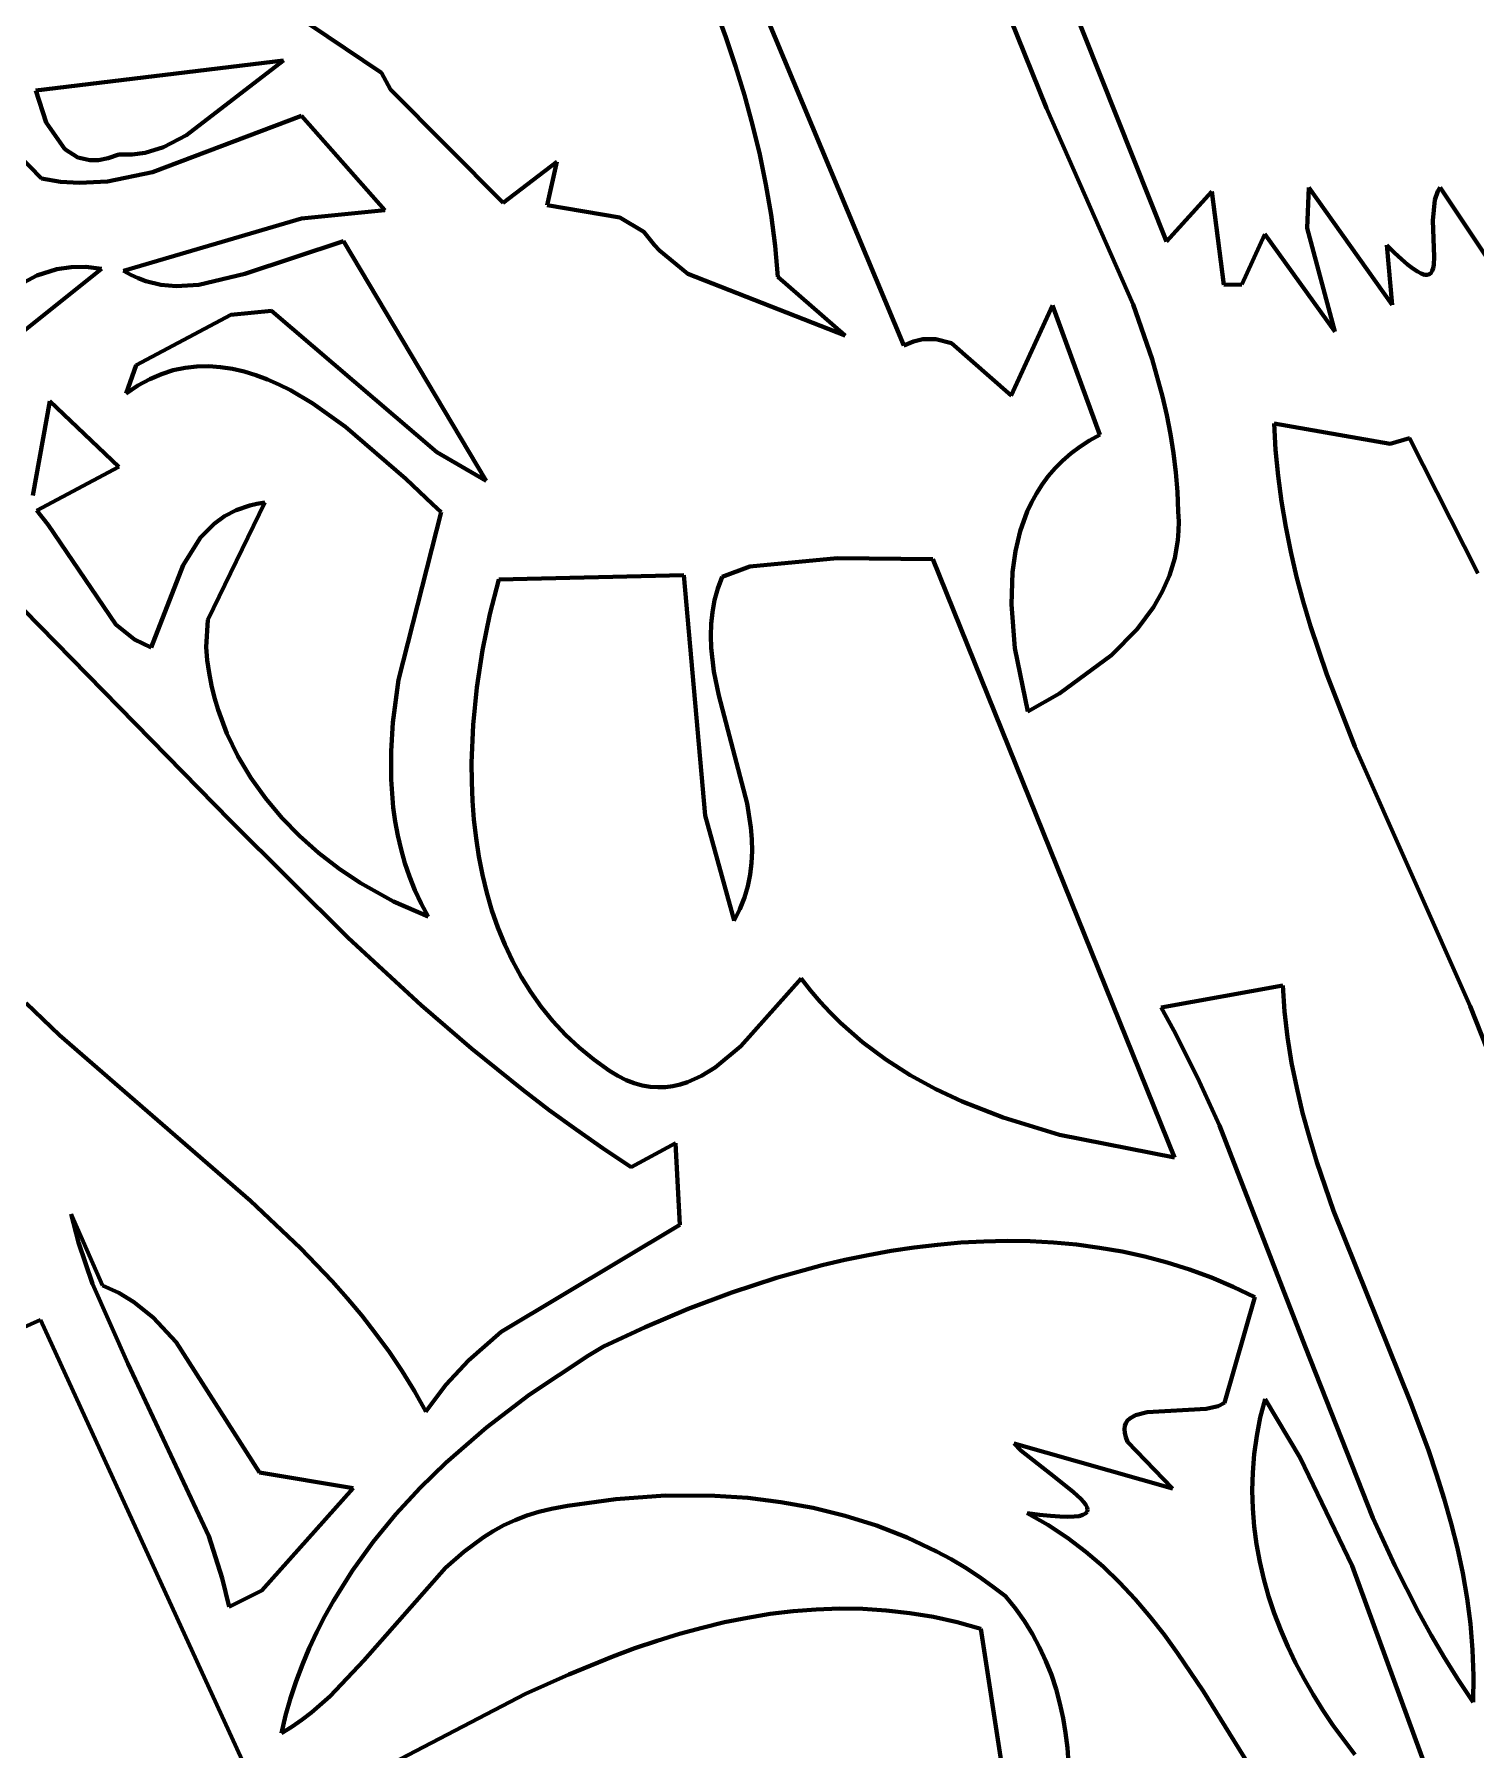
# Model space of a CAD drawing. Header units: millimetres. Extents: x 0 to 9.3, y 0 to 12.
# Drawn here: x 2.47 to 3.213, y 3.515 to 4.399 of the extents above; entities that cross this region are included whole.
import ezdxf

# ---------------------------------------------------------------- set-up
doc = ezdxf.new("R2010")
doc.units = ezdxf.units.MM
doc.layers.add('color#000000ff', color=7, linetype='CONTINUOUS', lineweight=100)
doc.layers.add('color#ffffffff', color=7, linetype='CONTINUOUS', lineweight=100)

msp = doc.modelspace()

# ---------------------------------------------------------------- linework, layer by layer
at = {"layer": 'color#000000ff'}
for p, q in [((2.86266, 4.77121), (3.05355, 4.29214)), ((2.78021, 4.5688), (2.91811, 4.23861)), ((2.82627, 4.39753), (2.82088, 4.41235)), ((2.6116, 4.40415), (2.64886, 4.37909)), ((2.99165, 4.36086), (2.97296, 4.4073)), ((2.83129, 4.38261), (2.82627, 4.39753)), ((2.59825, 4.3854), (2.4706, 4.36993)), ((2.54834, 4.34696), (2.59825, 4.3854)), ((2.64886, 4.37909), (2.65342, 4.37047)), ((2.83592, 4.36756), (2.83129, 4.38261)), ((2.4706, 4.36993), (2.47589, 4.35351)), ((2.65342, 4.37047), (2.71146, 4.31218)), ((2.84011, 4.35237), (2.83592, 4.36756)), ((2.60759, 4.35697), (2.5308, 4.328)), ((2.65046, 4.30839), (2.60759, 4.35697)), ((3.03624, 4.25972), (2.99165, 4.36086)), ((2.47589, 4.35351), (2.48554, 4.33972)), ((2.84382, 4.33704), (2.84011, 4.35237)), ((2.47351, 4.32459), (2.45529, 4.34333)), ((2.48554, 4.33972), (2.49235, 4.33552)), ((2.52696, 4.33784), (2.53643, 4.34073)), ((2.53643, 4.34073), (2.54834, 4.34696)), ((2.49235, 4.33552), (2.49844, 4.33413)), ((2.49844, 4.33413), (2.50301, 4.33418)), ((2.50301, 4.33418), (2.50799, 4.33514)), ((2.50799, 4.33514), (2.51342, 4.33707)), ((2.51342, 4.33707), (2.52034, 4.33696)), ((2.52034, 4.33696), (2.52696, 4.33784)), ((2.71146, 4.31218), (2.73927, 4.3332)), ((2.73927, 4.3332), (2.73417, 4.31086)), ((2.84702, 4.32154), (2.84382, 4.33704)), ((2.48342, 4.32301), (2.47351, 4.32459)), ((2.49316, 4.32244), (2.48342, 4.32301)), ((2.5075, 4.32321), (2.49316, 4.32244)), ((2.5308, 4.328), (2.5075, 4.32321)), ((2.84965, 4.30588), (2.84702, 4.32154)), ((3.05355, 4.29214), (3.07681, 4.31789)), ((3.07681, 4.31789), (3.08306, 4.2699)), ((3.12601, 4.2991), (3.12679, 4.31995)), ((3.12679, 4.31995), (3.16974, 4.2596)), ((3.19074, 4.30295), (3.1918, 4.3136)), ((3.1918, 4.3136), (3.1934, 4.31807)), ((3.1934, 4.31807), (3.19456, 4.31998)), ((3.19456, 4.31998), (3.22441, 4.27517)), ((2.51579, 4.27708), (2.60755, 4.30403)), ((2.60755, 4.30403), (2.65046, 4.30839)), ((2.73417, 4.31086), (2.77173, 4.3045)), ((2.77173, 4.3045), (2.78406, 4.29726)), ((2.85169, 4.29002), (2.84965, 4.30588)), ((2.78406, 4.29726), (2.78954, 4.29035)), ((3.09229, 4.27003), (3.10419, 4.29593)), ((3.10419, 4.29593), (3.14029, 4.24578)), ((3.14029, 4.24578), (3.12601, 4.2991)), ((3.19147, 4.28425), (3.19074, 4.30295)), ((2.62928, 4.29247), (2.57841, 4.27558)), ((2.70272, 4.16889), (2.62928, 4.29247)), ((2.78954, 4.29035), (2.79217, 4.28758)), ((2.79217, 4.28758), (2.80667, 4.2756)), ((2.85309, 4.27397), (2.85169, 4.29002)), ((3.16974, 4.2596), (3.1671, 4.29029)), ((3.1671, 4.29029), (3.17109, 4.28634)), ((3.17109, 4.28634), (3.17463, 4.28304)), ((2.50444, 4.27811), (2.45455, 4.23819)), ((2.47116, 4.27477), (2.48152, 4.27793)), ((2.48152, 4.27793), (2.48881, 4.27899)), ((2.48881, 4.27899), (2.49643, 4.27909)), ((2.49643, 4.27909), (2.50444, 4.27811)), ((3.17463, 4.28304), (3.17775, 4.28035)), ((3.17775, 4.28035), (3.18047, 4.27825)), ((3.18047, 4.27825), (3.18281, 4.27669)), ((3.19051, 4.27709), (3.19097, 4.27848)), ((3.19097, 4.27848), (3.19127, 4.28015)), ((3.19127, 4.28015), (3.19147, 4.28425)), ((2.45513, 4.26618), (2.47116, 4.27477)), ((2.51962, 4.27499), (2.51579, 4.27708)), ((2.52346, 4.27326), (2.51962, 4.27499)), ((2.52732, 4.27185), (2.52346, 4.27326)), ((2.53509, 4.26997), (2.52732, 4.27185)), ((2.5429, 4.2692), (2.53509, 4.26997)), ((2.55469, 4.26981), (2.5429, 4.2692)), ((2.57841, 4.27558), (2.55469, 4.26981)), ((2.80667, 4.2756), (2.88788, 4.24387)), ((2.88788, 4.24387), (2.85309, 4.27397)), ((3.08306, 4.2699), (3.09229, 4.27003)), ((3.18281, 4.27669), (3.18481, 4.27565)), ((3.18481, 4.27565), (3.18649, 4.2751)), ((3.18649, 4.2751), (3.18787, 4.275)), ((3.18787, 4.275), (3.18899, 4.27532)), ((3.18899, 4.27532), (3.18986, 4.27603)), ((3.18986, 4.27603), (3.19051, 4.27709)), ((2.52241, 4.2285), (2.57119, 4.25441)), ((2.57119, 4.25441), (2.59216, 4.25643)), ((2.59216, 4.25643), (2.67731, 4.18366)), ((2.97346, 4.21293), (2.99479, 4.2592)), ((2.99479, 4.2592), (3.01916, 4.19262)), ((3.04604, 4.23153), (3.03624, 4.25972)), ((2.91811, 4.23861), (2.92313, 4.24068)), ((2.92313, 4.24068), (2.92788, 4.24182)), ((2.92788, 4.24182), (2.93452, 4.24198)), ((2.93452, 4.24198), (2.94262, 4.23975)), ((2.94262, 4.23975), (2.97346, 4.21293)), ((2.51726, 4.21393), (2.52241, 4.2285)), ((2.54149, 4.22584), (2.5354, 4.2239)), ((2.54759, 4.22714), (2.54149, 4.22584)), ((2.55369, 4.22783), (2.54759, 4.22714)), ((2.55979, 4.22795), (2.55369, 4.22783)), ((2.56589, 4.22753), (2.55979, 4.22795)), ((2.57196, 4.2266), (2.56589, 4.22753)), ((2.57802, 4.2252), (2.57196, 4.2266)), ((2.58404, 4.22337), (2.57802, 4.2252)), ((3.05138, 4.21242), (3.04604, 4.23153)), ((2.52328, 4.21798), (2.51726, 4.21393)), ((2.52933, 4.22129), (2.52328, 4.21798)), ((2.5354, 4.2239), (2.52933, 4.22129)), ((2.59003, 4.22112), (2.58404, 4.22337)), ((2.59597, 4.2185), (2.59003, 4.22112)), ((2.60186, 4.21554), (2.59597, 4.2185)), ((2.61347, 4.20873), (2.60186, 4.21554)), ((2.46908, 4.16135), (2.47784, 4.20996)), ((2.47784, 4.20996), (2.51342, 4.17609)), ((2.63032, 4.19678), (2.61347, 4.20873)), ((3.05362, 4.20276), (3.05138, 4.21242)), ((3.05554, 4.19301), (3.05362, 4.20276)), ((3.16885, 4.18796), (3.109, 4.19841)), ((3.109, 4.19841), (3.10974, 4.1849)), ((2.66137, 4.16993), (2.63032, 4.19678)), ((3.01375, 4.18966), (3.00875, 4.18643)), ((3.01916, 4.19262), (3.01375, 4.18966)), ((3.05712, 4.18317), (3.05554, 4.19301)), ((3.1787, 4.19081), (3.16885, 4.18796)), ((3.21404, 4.12138), (3.1787, 4.19081)), ((2.67731, 4.18366), (2.70272, 4.16889)), ((3.00413, 4.18297), (2.99989, 4.17927)), ((3.00875, 4.18643), (3.00413, 4.18297)), ((3.05833, 4.17323), (3.05712, 4.18317)), ((3.10974, 4.1849), (3.11098, 4.17155)), ((2.51342, 4.17609), (2.47124, 4.1537)), ((2.99602, 4.17537), (2.9925, 4.17125)), ((2.99989, 4.17927), (2.99602, 4.17537)), ((3.05914, 4.16319), (3.05833, 4.17323)), ((3.11098, 4.17155), (3.11272, 4.15834)), ((2.67519, 4.15682), (2.66137, 4.16993)), ((2.98931, 4.16695), (2.98646, 4.16247)), ((2.9925, 4.17125), (2.98931, 4.16695)), ((3.05955, 4.15304), (3.05914, 4.16319)), ((2.47124, 4.1537), (2.47702, 4.14626)), ((2.58863, 4.15771), (2.55926, 4.09736)), ((2.56788, 4.15065), (2.57398, 4.15385)), ((2.57398, 4.15385), (2.58087, 4.15623)), ((2.58087, 4.15623), (2.58464, 4.15709)), ((2.58464, 4.15709), (2.58863, 4.15771)), ((2.6795, 4.15271), (2.67519, 4.15682)), ((2.98393, 4.15783), (2.9817, 4.15303)), ((2.98646, 4.16247), (2.98393, 4.15783)), ((3.11272, 4.15834), (3.11492, 4.14526)), ((2.57107, 3.99374), (2.41541, 4.15247)), ((2.47702, 4.14626), (2.5118, 4.09491)), ((2.55558, 4.13964), (2.56249, 4.14672)), ((2.56249, 4.14672), (2.56788, 4.15065)), ((2.65766, 4.06646), (2.6795, 4.15271)), ((2.9817, 4.15303), (2.97812, 4.14304)), ((3.05979, 4.14801), (3.05955, 4.15304)), ((3.05972, 4.1431), (3.05979, 4.14801)), ((3.11492, 4.14526), (3.11755, 4.1323)), ((2.54658, 4.12541), (2.55558, 4.13964)), ((2.97812, 4.14304), (2.97562, 4.13259)), ((3.05771, 4.12901), (3.05934, 4.13829)), ((3.05934, 4.13829), (3.05972, 4.1431)), ((2.88366, 4.12915), (2.8387, 4.12472)), ((2.9331, 4.12852), (2.88366, 4.12915)), ((3.0576, 3.82028), (2.9331, 4.12852)), ((2.97562, 4.13259), (2.97411, 4.12179)), ((3.055, 4.12016), (3.05771, 4.12901)), ((3.11755, 4.1323), (3.12058, 4.11946)), ((2.53012, 4.08298), (2.54658, 4.12541)), ((2.80462, 4.12025), (2.70932, 4.11814)), ((2.81575, 3.9965), (2.80462, 4.12025)), ((2.82442, 4.11952), (2.82217, 4.11348)), ((2.8387, 4.12472), (2.82442, 4.11952)), ((2.97411, 4.12179), (2.97351, 4.10515)), ((3.05132, 4.11174), (3.055, 4.12016)), ((3.12058, 4.11946), (3.12398, 4.10672)), ((2.70932, 4.11814), (2.70472, 4.10021)), ((2.82217, 4.11348), (2.82051, 4.10742)), ((3.04674, 4.10375), (3.05132, 4.11174)), ((2.81937, 4.10133), (2.81873, 4.09522)), ((2.82051, 4.10742), (2.81937, 4.10133)), ((2.97351, 4.10515), (2.9753, 4.08271)), ((3.03845, 4.09254), (3.04674, 4.10375)), ((3.12398, 4.10672), (3.12772, 4.09409)), ((2.5118, 4.09491), (2.52157, 4.08717)), ((2.55926, 4.09736), (2.55844, 4.08317)), ((2.70472, 4.10021), (2.70091, 4.08161)), ((2.81873, 4.09522), (2.81853, 4.08909)), ((3.02521, 4.07903), (3.03845, 4.09254)), ((3.12772, 4.09409), (3.13611, 4.06907)), ((2.52157, 4.08717), (2.53012, 4.08298)), ((2.55844, 4.08317), (2.55903, 4.07653)), ((2.81853, 4.08909), (2.81873, 4.08294)), ((2.55903, 4.07653), (2.55995, 4.06998)), ((2.70091, 4.08161), (2.69799, 4.06252)), ((2.81873, 4.08294), (2.82015, 4.07061)), ((2.9753, 4.08271), (2.98204, 4.05013)), ((2.99825, 4.05927), (3.02521, 4.07903)), ((2.55995, 4.06998), (2.56119, 4.06352)), ((2.65472, 4.04437), (2.65766, 4.06646)), ((2.82015, 4.07061), (2.82264, 4.05824)), ((3.13611, 4.06907), (3.15052, 4.03207)), ((2.56119, 4.06352), (2.56274, 4.05717)), ((2.56274, 4.05717), (2.56459, 4.05093)), ((2.69799, 4.06252), (2.69608, 4.04312)), ((2.82264, 4.05824), (2.83734, 4.00259)), ((2.98204, 4.05013), (2.99825, 4.05927)), ((2.56459, 4.05093), (2.56916, 4.03879)), ((2.56916, 4.03879), (2.57481, 4.02712)), ((2.65378, 4.02967), (2.65472, 4.04437)), ((2.69608, 4.04312), (2.6953, 4.02358)), ((3.15052, 4.03207), (3.21004, 3.89827)), ((2.57481, 4.02712), (2.58146, 4.01596)), ((2.6538, 4.01505), (2.65378, 4.02967)), ((2.6953, 4.02358), (2.69537, 4.01382)), ((2.58146, 4.01596), (2.58903, 4.00536)), ((2.65492, 4.00053), (2.6538, 4.01505)), ((2.69537, 4.01382), (2.69576, 4.00409)), ((2.58903, 4.00536), (2.59743, 3.99534)), ((2.69576, 4.00409), (2.6965, 3.99441)), ((2.59743, 3.99534), (2.60659, 3.98593)), ((2.65592, 3.99332), (2.65492, 4.00053)), ((2.83066, 3.94242), (2.81575, 3.9965)), ((2.83734, 4.00259), (2.83926, 3.99035)), ((2.63166, 3.93342), (2.57107, 3.99374)), ((2.60659, 3.98593), (2.61643, 3.97718)), ((2.65725, 3.98616), (2.65592, 3.99332)), ((2.65891, 3.97905), (2.65725, 3.98616)), ((2.6965, 3.99441), (2.69759, 3.98481)), ((2.83926, 3.99035), (2.83976, 3.98426)), ((2.61643, 3.97718), (2.62685, 3.96911)), ((2.66093, 3.97199), (2.65891, 3.97905)), ((2.69759, 3.98481), (2.69905, 3.97531)), ((2.83991, 3.97819), (2.83964, 3.97215)), ((2.83976, 3.98426), (2.83991, 3.97819)), ((2.62685, 3.96911), (2.63779, 3.96176)), ((2.66332, 3.96499), (2.66093, 3.97199)), ((2.69905, 3.97531), (2.70089, 3.96592)), ((2.83964, 3.97215), (2.83893, 3.96614)), ((2.63779, 3.96176), (2.65497, 3.95217)), ((2.66609, 3.95805), (2.66332, 3.96499)), ((2.70089, 3.96592), (2.70313, 3.95668)), ((2.83772, 3.96015), (2.83597, 3.95421)), ((2.83893, 3.96614), (2.83772, 3.96015)), ((2.65497, 3.95217), (2.67285, 3.94439)), ((2.66926, 3.95118), (2.66609, 3.95805)), ((2.67285, 3.94439), (2.66926, 3.95118)), ((2.70313, 3.95668), (2.70578, 3.94761)), ((2.83597, 3.95421), (2.83363, 3.94829)), ((2.70578, 3.94761), (2.70886, 3.93872)), ((2.83363, 3.94829), (2.83066, 3.94242)), ((2.66929, 3.89872), (2.63166, 3.93342)), ((2.70886, 3.93872), (2.71239, 3.93004)), ((2.71239, 3.93004), (2.71637, 3.92159)), ((2.71637, 3.92159), (2.72082, 3.91339)), ((2.72082, 3.91339), (2.72575, 3.90547)), ((2.83401, 3.87758), (2.86521, 3.9125)), ((2.86521, 3.9125), (2.86997, 3.90636)), ((2.86997, 3.90636), (2.87495, 3.90051)), ((3.11339, 3.90899), (3.0508, 3.89758)), ((3.11433, 3.89555), (3.11339, 3.90899)), ((2.46571, 3.89977), (2.48276, 3.88338)), ((2.69514, 3.87648), (2.66929, 3.89872)), ((2.72575, 3.90547), (2.73119, 3.89784)), ((2.73119, 3.89784), (2.73714, 3.89054)), ((2.87495, 3.90051), (2.88013, 3.89492)), ((3.0508, 3.89758), (3.0573, 3.88565)), ((3.21004, 3.89827), (3.22458, 3.86127)), ((2.73714, 3.89054), (2.74362, 3.88357)), ((2.88013, 3.89492), (2.88551, 3.88959)), ((2.88551, 3.88959), (2.89682, 3.87969)), ((3.11587, 3.88228), (3.11433, 3.89555)), ((2.48276, 3.88338), (2.58138, 3.79791)), ((2.74362, 3.88357), (2.75065, 3.87697)), ((3.0573, 3.88565), (3.06949, 3.86143)), ((3.11797, 3.86915), (3.11587, 3.88228)), ((2.72171, 3.85508), (2.69514, 3.87648)), ((2.75065, 3.87697), (2.75823, 3.87075)), ((2.82077, 3.86667), (2.83401, 3.87758)), ((2.89682, 3.87969), (2.90881, 3.87075)), ((2.75823, 3.87075), (2.76639, 3.86494)), ((2.76639, 3.86494), (2.77069, 3.86231)), ((2.77069, 3.86231), (2.77493, 3.8602)), ((2.80652, 3.85913), (2.81378, 3.86239)), ((2.81378, 3.86239), (2.82077, 3.86667)), ((2.90881, 3.87075), (2.92141, 3.86271)), ((2.92141, 3.86271), (2.93454, 3.85551)), ((3.12059, 3.85617), (3.11797, 3.86915)), ((2.7353, 3.84474), (2.72171, 3.85508)), ((2.77493, 3.8602), (2.77911, 3.85858)), ((2.77911, 3.85858), (2.78322, 3.85743)), ((2.78322, 3.85743), (2.78726, 3.85674)), ((2.78726, 3.85674), (2.79124, 3.85646)), ((2.79124, 3.85646), (2.79516, 3.85659)), ((2.79516, 3.85659), (2.79901, 3.85709)), ((2.79901, 3.85709), (2.8028, 3.85794)), ((2.8028, 3.85794), (2.80652, 3.85913)), ((2.93454, 3.85551), (2.94814, 3.8491)), ((3.06949, 3.86143), (3.08076, 3.83678)), ((3.12367, 3.84331), (3.12059, 3.85617)), ((2.74912, 3.83466), (2.7353, 3.84474)), ((2.94814, 3.8491), (2.96924, 3.84084)), ((2.96924, 3.84084), (2.99833, 3.83203)), ((3.08076, 3.83678), (3.12499, 3.72288)), ((3.12716, 3.83057), (3.12367, 3.84331)), ((2.76316, 3.82486), (2.74912, 3.83466)), ((2.80032, 3.82776), (2.77746, 3.81534)), ((2.8027, 3.78562), (2.80032, 3.82776)), ((2.99833, 3.83203), (3.0576, 3.82028)), ((3.13102, 3.81793), (3.12716, 3.83057)), ((2.77746, 3.81534), (2.76316, 3.82486)), ((3.13966, 3.79289), (3.13102, 3.81793)), ((2.58138, 3.79791), (2.6071, 3.77362)), ((3.17925, 3.69427), (3.13966, 3.79289)), ((2.50504, 3.75435), (2.48891, 3.79107)), ((2.48891, 3.79107), (2.49265, 3.77653)), ((2.71052, 3.73044), (2.8027, 3.78562)), ((2.49265, 3.77653), (2.49983, 3.75527)), ((2.92347, 3.77396), (2.91153, 3.77218)), ((2.93544, 3.77538), (2.92347, 3.77396)), ((2.94741, 3.77642), (2.93544, 3.77538)), ((2.95939, 3.77707), (2.94741, 3.77642)), ((2.97135, 3.7773), (2.95939, 3.77707)), ((2.98329, 3.77711), (2.97135, 3.7773)), ((2.9952, 3.77648), (2.98329, 3.77711)), ((3.00706, 3.77539), (2.9952, 3.77648)), ((3.01887, 3.77383), (3.00706, 3.77539)), ((3.03061, 3.77178), (3.01887, 3.77383)), ((2.6071, 3.77362), (2.62336, 3.75663)), ((2.88775, 3.76759), (2.87594, 3.76481)), ((2.89962, 3.77005), (2.88775, 3.76759)), ((2.91153, 3.77218), (2.89962, 3.77005)), ((3.04227, 3.76923), (3.03061, 3.77178)), ((3.05384, 3.76617), (3.04227, 3.76923)), ((3.06531, 3.76257), (3.05384, 3.76617)), ((2.62336, 3.75663), (2.63115, 3.74783)), ((2.85252, 3.75835), (2.82946, 3.75081)), ((2.87594, 3.76481), (2.85252, 3.75835)), ((3.07667, 3.75842), (3.06531, 3.76257)), ((3.08791, 3.7537), (3.07667, 3.75842)), ((2.49983, 3.75527), (2.51811, 3.7141)), ((2.51335, 3.75054), (2.50504, 3.75435)), ((2.52095, 3.74597), (2.51335, 3.75054)), ((2.63115, 3.74783), (2.63869, 3.73881)), ((2.82946, 3.75081), (2.80684, 3.7423)), ((3.08335, 3.6939), (3.09901, 3.74841)), ((3.09901, 3.74841), (3.08791, 3.7537)), ((2.53116, 3.73787), (2.52095, 3.74597)), ((2.63869, 3.73881), (2.64594, 3.72953)), ((2.80684, 3.7423), (2.78475, 3.73296)), ((2.47309, 3.73664), (2.29835, 3.65851)), ((2.65372, 3.34233), (2.47309, 3.73664)), ((2.54297, 3.72516), (2.53116, 3.73787)), ((2.64594, 3.72953), (2.65289, 3.71998)), ((2.69359, 3.71567), (2.71052, 3.73044)), ((2.78475, 3.73296), (2.76328, 3.72289)), ((2.586, 3.658), (2.54297, 3.72516)), ((2.76328, 3.72289), (2.75551, 3.71823)), ((3.12499, 3.72288), (3.15989, 3.63468)), ((2.51811, 3.7141), (2.5598, 3.62522)), ((2.65289, 3.71998), (2.65952, 3.71014)), ((2.68205, 3.70325), (2.69359, 3.71567)), ((2.75551, 3.71823), (2.72495, 3.698)), ((2.65952, 3.71014), (2.6658, 3.69998)), ((2.67171, 3.68949), (2.68205, 3.70325)), ((2.6658, 3.69998), (2.67171, 3.68949)), ((2.72495, 3.698), (2.70288, 3.68119)), ((3.10427, 3.69586), (3.10185, 3.68634)), ((3.12237, 3.66551), (3.10427, 3.69586)), ((3.18849, 3.66948), (3.17925, 3.69427)), ((3.03346, 3.68477), (3.03458, 3.68586)), ((3.03458, 3.68586), (3.03757, 3.68752)), ((3.03757, 3.68752), (3.04355, 3.68901)), ((3.04355, 3.68901), (3.074, 3.69073)), ((3.074, 3.69073), (3.08019, 3.69222)), ((3.08019, 3.69222), (3.08335, 3.6939)), ((3.10185, 3.68634), (3.1, 3.67686)), ((2.70288, 3.68119), (2.68191, 3.66297)), ((3.03184, 3.68033), (3.03206, 3.68202)), ((3.03195, 3.6784), (3.03184, 3.68033)), ((3.03244, 3.67622), (3.03195, 3.6784)), ((3.03206, 3.68202), (3.03261, 3.6835)), ((3.03261, 3.6835), (3.03346, 3.68477)), ((3.1, 3.67686), (3.0987, 3.66742)), ((2.97837, 3.66942), (2.97498, 3.67299)), ((2.97498, 3.67299), (3.05661, 3.64985)), ((2.99584, 3.65554), (2.97837, 3.66942)), ((3.03331, 3.67377), (3.03244, 3.67622)), ((3.05661, 3.64985), (3.03331, 3.67377)), ((3.19275, 3.65699), (3.18849, 3.66948)), ((2.68191, 3.66297), (2.6687, 3.65003)), ((3.0987, 3.66742), (3.09794, 3.65803)), ((3.14918, 3.60985), (3.12237, 3.66551)), ((2.63423, 3.64996), (2.586, 3.658)), ((2.58719, 3.59728), (2.63423, 3.64996)), ((2.6687, 3.65003), (2.65622, 3.63646)), ((3.00563, 3.64785), (2.99584, 3.65554)), ((3.09794, 3.65803), (3.09769, 3.64869)), ((3.1967, 3.64443), (3.19275, 3.65699)), ((2.74467, 3.64079), (2.76965, 3.64435)), ((2.76965, 3.64435), (2.79507, 3.64614)), ((2.79507, 3.64614), (2.82067, 3.64604)), ((2.82067, 3.64604), (2.83771, 3.64488)), ((2.83771, 3.64488), (2.85464, 3.64279)), ((2.85464, 3.64279), (2.87139, 3.63975)), ((3.00936, 3.6444), (3.00563, 3.64785)), ((3.01078, 3.64281), (3.00936, 3.6444)), ((3.01185, 3.64134), (3.01078, 3.64281)), ((3.01252, 3.64), (3.01185, 3.64134)), ((3.09769, 3.64869), (3.09794, 3.63941)), ((3.20029, 3.63178), (3.1967, 3.64443)), ((2.65622, 3.63646), (2.64455, 3.62227)), ((2.71196, 3.63081), (2.71769, 3.63347)), ((2.71769, 3.63347), (2.72368, 3.63577)), ((2.72368, 3.63577), (2.72994, 3.6377)), ((2.72994, 3.6377), (2.73649, 3.63922)), ((2.73649, 3.63922), (2.74467, 3.64079)), ((2.87139, 3.63975), (2.88787, 3.63571)), ((2.88787, 3.63571), (2.90402, 3.63066)), ((2.99232, 3.63104), (2.98159, 3.63708)), ((2.98159, 3.63708), (2.9881, 3.63621)), ((2.9881, 3.63621), (2.99373, 3.63561)), ((2.99373, 3.63561), (2.99854, 3.63526)), ((2.99854, 3.63526), (3.00258, 3.63514)), ((3.00258, 3.63514), (3.00587, 3.63526)), ((3.00587, 3.63526), (3.00847, 3.63559)), ((3.00847, 3.63559), (3.01041, 3.63612)), ((3.01041, 3.63612), (3.01174, 3.63684)), ((3.01174, 3.63684), (3.01251, 3.63773)), ((3.01251, 3.63773), (3.01276, 3.63879)), ((3.01276, 3.63879), (3.01252, 3.64)), ((3.09794, 3.63941), (3.09868, 3.63021)), ((3.15989, 3.63468), (3.1712, 3.61015)), ((2.5598, 3.62522), (2.56674, 3.60363)), ((2.69122, 3.6172), (2.70119, 3.62456)), ((2.70119, 3.62456), (2.70647, 3.62784)), ((2.70647, 3.62784), (2.71196, 3.63081)), ((2.90402, 3.63066), (2.91975, 3.62454)), ((2.91975, 3.62454), (2.93499, 3.61734)), ((3.00241, 3.6244), (2.99232, 3.63104)), ((3.01191, 3.61721), (3.00241, 3.6244)), ((3.09868, 3.63021), (3.09989, 3.62108)), ((3.20348, 3.61902), (3.20029, 3.63178)), ((2.64455, 3.62227), (2.63381, 3.60744)), ((2.6819, 3.60895), (2.69122, 3.6172)), ((2.93499, 3.61734), (2.9424, 3.61332)), ((3.02086, 3.6095), (3.01191, 3.61721)), ((3.09989, 3.62108), (3.10154, 3.61203)), ((3.20623, 3.60615), (3.20348, 3.61902)), ((2.63381, 3.60744), (2.62408, 3.59197)), ((2.6398, 3.56114), (2.6819, 3.60895)), ((2.9424, 3.61332), (2.94966, 3.60901)), ((2.94966, 3.60901), (2.95676, 3.60442)), ((3.02933, 3.60133), (3.02086, 3.6095)), ((3.10154, 3.61203), (3.10363, 3.60308)), ((3.20395, 3.46025), (3.14918, 3.60985)), ((3.1712, 3.61015), (3.18345, 3.58607)), ((3.20847, 3.59316), (3.20623, 3.60615)), ((2.56674, 3.60363), (2.57028, 3.58882)), ((2.57028, 3.58882), (2.58719, 3.59728)), ((2.95676, 3.60442), (2.96369, 3.59953)), ((2.96369, 3.59953), (2.97044, 3.59435)), ((3.03735, 3.59275), (3.02933, 3.60133)), ((3.10363, 3.60308), (3.10614, 3.59423)), ((2.62408, 3.59197), (2.61962, 3.584)), ((2.97044, 3.59435), (2.9756, 3.588)), ((3.04497, 3.58379), (3.03735, 3.59275)), ((3.10614, 3.59423), (3.10905, 3.58548)), ((3.21017, 3.58002), (3.20847, 3.59316)), ((2.61962, 3.584), (2.61546, 3.57588)), ((2.82572, 3.58083), (2.81406, 3.57804)), ((2.83743, 3.5832), (2.82572, 3.58083)), ((2.84921, 3.58512), (2.83743, 3.5832)), ((2.86105, 3.58656), (2.84921, 3.58512)), ((2.87295, 3.5875), (2.86105, 3.58656)), ((2.88491, 3.5879), (2.87295, 3.5875)), ((2.89692, 3.58773), (2.88491, 3.5879)), ((2.90899, 3.58698), (2.89692, 3.58773)), ((2.92112, 3.5856), (2.90899, 3.58698)), ((2.93331, 3.58358), (2.92112, 3.5856)), ((2.94555, 3.58088), (2.93331, 3.58358)), ((2.95785, 3.57748), (2.94555, 3.58088)), ((2.9756, 3.588), (2.98026, 3.58147)), ((2.98026, 3.58147), (2.98441, 3.57476)), ((3.05225, 3.57451), (3.04497, 3.58379)), ((3.10905, 3.58548), (3.11235, 3.57684)), ((3.18345, 3.58607), (3.18998, 3.57423)), ((3.21127, 3.56673), (3.21017, 3.58002)), ((2.61546, 3.57588), (2.6116, 3.56759)), ((2.79094, 3.57131), (2.77947, 3.56742)), ((2.80247, 3.57486), (2.79094, 3.57131)), ((2.81406, 3.57804), (2.80247, 3.57486)), ((2.96858, 3.50712), (2.95785, 3.57748)), ((2.98441, 3.57476), (2.9881, 3.56789)), ((3.05923, 3.56496), (3.05225, 3.57451)), ((3.11235, 3.57684), (3.11601, 3.56833)), ((3.18998, 3.57423), (3.19682, 3.56253)), ((2.6116, 3.56759), (2.60805, 3.55915)), ((2.76807, 3.56322), (2.74547, 3.55402)), ((2.77947, 3.56742), (2.76807, 3.56322)), ((2.9881, 3.56789), (2.99134, 3.56086)), ((3.0725, 3.54521), (3.05923, 3.56496)), ((3.11601, 3.56833), (3.12003, 3.55995)), ((3.19682, 3.56253), (3.20398, 3.551)), ((3.21173, 3.55327), (3.21127, 3.56673)), ((2.60805, 3.55915), (2.60482, 3.55054)), ((2.62229, 3.54271), (2.6398, 3.56114)), ((2.74547, 3.55402), (2.72313, 3.54391)), ((2.99134, 3.56086), (2.99414, 3.5537)), ((2.99414, 3.5537), (2.99653, 3.5464)), ((3.12003, 3.55995), (3.12438, 3.5517)), ((3.21149, 3.53963), (3.21173, 3.55327)), ((2.60482, 3.55054), (2.60194, 3.54178)), ((2.72313, 3.54391), (2.62609, 3.49341)), ((2.99653, 3.5464), (2.99853, 3.53898)), ((3.11674, 3.47419), (3.0725, 3.54521)), ((3.12438, 3.5517), (3.12905, 3.5436)), ((3.20398, 3.551), (3.21149, 3.53963)), ((2.60194, 3.54178), (2.5994, 3.53286)), ((2.6128, 3.53444), (2.62229, 3.54271)), ((2.99853, 3.53898), (3.00016, 3.53145)), ((3.12905, 3.5436), (3.13402, 3.53564)), ((3.13402, 3.53564), (3.13928, 3.52785)), ((2.5994, 3.53286), (2.59722, 3.52378)), ((2.59722, 3.52378), (2.60262, 3.52706)), ((2.60262, 3.52706), (2.60781, 3.53063)), ((2.60781, 3.53063), (2.6128, 3.53444)), ((3.00016, 3.53145), (3.00143, 3.52382)), ((3.13928, 3.52785), (3.15059, 3.51277)), ((3.00143, 3.52382), (3.00237, 3.51611)), ((3.00237, 3.51611), (3.003, 3.50832))]:
    msp.add_line(p, q, dxfattribs=at)
at = {"layer": 'color#ffffffff'}
for p, q in [((3.05355, 4.29214), (2.86266, 4.77121)), ((2.91811, 4.23861), (2.78021, 4.5688)), ((2.82088, 4.41235), (2.82627, 4.39753)), ((2.64886, 4.37909), (2.6116, 4.40415)), ((2.97296, 4.4073), (2.99165, 4.36086)), ((2.82627, 4.39753), (2.83129, 4.38261)), ((2.4706, 4.36993), (2.59825, 4.3854)), ((2.59825, 4.3854), (2.54834, 4.34696)), ((2.65342, 4.37047), (2.64886, 4.37909)), ((2.83129, 4.38261), (2.83592, 4.36756)), ((2.47589, 4.35351), (2.4706, 4.36993)), ((2.71146, 4.31218), (2.65342, 4.37047)), ((2.83592, 4.36756), (2.84011, 4.35237)), ((2.5308, 4.328), (2.60759, 4.35697)), ((2.60759, 4.35697), (2.65046, 4.30839)), ((2.99165, 4.36086), (3.03624, 4.25972)), ((2.48554, 4.33972), (2.47589, 4.35351)), ((2.84011, 4.35237), (2.84382, 4.33704)), ((2.45529, 4.34333), (2.47351, 4.32459)), ((2.49235, 4.33552), (2.48554, 4.33972)), ((2.53643, 4.34073), (2.52696, 4.33784)), ((2.54834, 4.34696), (2.53643, 4.34073)), ((2.49844, 4.33413), (2.49235, 4.33552)), ((2.50301, 4.33418), (2.49844, 4.33413)), ((2.50799, 4.33514), (2.50301, 4.33418)), ((2.51342, 4.33707), (2.50799, 4.33514)), ((2.52034, 4.33696), (2.51342, 4.33707)), ((2.52696, 4.33784), (2.52034, 4.33696)), ((2.73927, 4.3332), (2.71146, 4.31218)), ((2.73417, 4.31086), (2.73927, 4.3332)), ((2.84382, 4.33704), (2.84702, 4.32154)), ((2.47351, 4.32459), (2.48342, 4.32301)), ((2.48342, 4.32301), (2.49316, 4.32244)), ((2.49316, 4.32244), (2.5075, 4.32321)), ((2.5075, 4.32321), (2.5308, 4.328)), ((2.84702, 4.32154), (2.84965, 4.30588)), ((3.07681, 4.31789), (3.05355, 4.29214)), ((3.08306, 4.2699), (3.07681, 4.31789)), ((3.12679, 4.31995), (3.12601, 4.2991)), ((3.16974, 4.2596), (3.12679, 4.31995)), ((3.1918, 4.3136), (3.19074, 4.30295)), ((3.1934, 4.31807), (3.1918, 4.3136)), ((3.19456, 4.31998), (3.1934, 4.31807)), ((3.22441, 4.27517), (3.19456, 4.31998)), ((2.60755, 4.30403), (2.51579, 4.27708)), ((2.65046, 4.30839), (2.60755, 4.30403)), ((2.77173, 4.3045), (2.73417, 4.31086)), ((2.78406, 4.29726), (2.77173, 4.3045)), ((2.84965, 4.30588), (2.85169, 4.29002)), ((2.78954, 4.29035), (2.78406, 4.29726)), ((3.10419, 4.29593), (3.09229, 4.27003)), ((3.14029, 4.24578), (3.10419, 4.29593)), ((3.12601, 4.2991), (3.14029, 4.24578)), ((3.19074, 4.30295), (3.19147, 4.28425)), ((2.57841, 4.27558), (2.62928, 4.29247)), ((2.62928, 4.29247), (2.70272, 4.16889)), ((2.79217, 4.28758), (2.78954, 4.29035)), ((2.80667, 4.2756), (2.79217, 4.28758)), ((2.85169, 4.29002), (2.85309, 4.27397)), ((3.17109, 4.28634), (3.1671, 4.29029)), ((3.1671, 4.29029), (3.16974, 4.2596)), ((3.17463, 4.28304), (3.17109, 4.28634)), ((2.45455, 4.23819), (2.50444, 4.27811)), ((2.48152, 4.27793), (2.47116, 4.27477)), ((2.48881, 4.27899), (2.48152, 4.27793)), ((2.49643, 4.27909), (2.48881, 4.27899)), ((2.50444, 4.27811), (2.49643, 4.27909)), ((3.17775, 4.28035), (3.17463, 4.28304)), ((3.18047, 4.27825), (3.17775, 4.28035)), ((3.18281, 4.27669), (3.18047, 4.27825)), ((3.19097, 4.27848), (3.19051, 4.27709)), ((3.19127, 4.28015), (3.19097, 4.27848)), ((3.19147, 4.28425), (3.19127, 4.28015)), ((2.47116, 4.27477), (2.45513, 4.26618)), ((2.51579, 4.27708), (2.51962, 4.27499)), ((2.51962, 4.27499), (2.52346, 4.27326)), ((2.52346, 4.27326), (2.52732, 4.27185)), ((2.52732, 4.27185), (2.53509, 4.26997)), ((2.53509, 4.26997), (2.5429, 4.2692)), ((2.5429, 4.2692), (2.55469, 4.26981)), ((2.55469, 4.26981), (2.57841, 4.27558)), ((2.88788, 4.24387), (2.80667, 4.2756)), ((2.85309, 4.27397), (2.88788, 4.24387)), ((3.09229, 4.27003), (3.08306, 4.2699)), ((3.18481, 4.27565), (3.18281, 4.27669)), ((3.18649, 4.2751), (3.18481, 4.27565)), ((3.18787, 4.275), (3.18649, 4.2751)), ((3.18899, 4.27532), (3.18787, 4.275)), ((3.18986, 4.27603), (3.18899, 4.27532)), ((3.19051, 4.27709), (3.18986, 4.27603)), ((2.57119, 4.25441), (2.52241, 4.2285)), ((2.59216, 4.25643), (2.57119, 4.25441)), ((2.67731, 4.18366), (2.59216, 4.25643)), ((2.99479, 4.2592), (2.97346, 4.21293)), ((3.01916, 4.19262), (2.99479, 4.2592)), ((3.03624, 4.25972), (3.04604, 4.23153)), ((2.92313, 4.24068), (2.91811, 4.23861)), ((2.92788, 4.24182), (2.92313, 4.24068)), ((2.93452, 4.24198), (2.92788, 4.24182)), ((2.94262, 4.23975), (2.93452, 4.24198)), ((2.97346, 4.21293), (2.94262, 4.23975)), ((2.52241, 4.2285), (2.51726, 4.21393)), ((2.5354, 4.2239), (2.54149, 4.22584)), ((2.54149, 4.22584), (2.54759, 4.22714)), ((2.54759, 4.22714), (2.55369, 4.22783)), ((2.55369, 4.22783), (2.55979, 4.22795)), ((2.55979, 4.22795), (2.56589, 4.22753)), ((2.56589, 4.22753), (2.57196, 4.2266)), ((2.57196, 4.2266), (2.57802, 4.2252)), ((2.57802, 4.2252), (2.58404, 4.22337)), ((3.04604, 4.23153), (3.05138, 4.21242)), ((2.51726, 4.21393), (2.52328, 4.21798)), ((2.52328, 4.21798), (2.52933, 4.22129)), ((2.52933, 4.22129), (2.5354, 4.2239)), ((2.58404, 4.22337), (2.59003, 4.22112)), ((2.59003, 4.22112), (2.59597, 4.2185)), ((2.59597, 4.2185), (2.60186, 4.21554)), ((2.60186, 4.21554), (2.61347, 4.20873)), ((2.47784, 4.20996), (2.46908, 4.16135)), ((2.51342, 4.17609), (2.47784, 4.20996)), ((2.61347, 4.20873), (2.63032, 4.19678)), ((3.05138, 4.21242), (3.05362, 4.20276)), ((3.05362, 4.20276), (3.05554, 4.19301)), ((3.10974, 4.1849), (3.109, 4.19841)), ((3.109, 4.19841), (3.16885, 4.18796)), ((2.63032, 4.19678), (2.66137, 4.16993)), ((3.00875, 4.18643), (3.01375, 4.18966)), ((3.01375, 4.18966), (3.01916, 4.19262)), ((3.05554, 4.19301), (3.05712, 4.18317)), ((3.16885, 4.18796), (3.1787, 4.19081)), ((3.1787, 4.19081), (3.21404, 4.12138)), ((2.70272, 4.16889), (2.67731, 4.18366)), ((2.99989, 4.17927), (3.00413, 4.18297)), ((3.00413, 4.18297), (3.00875, 4.18643)), ((3.05712, 4.18317), (3.05833, 4.17323)), ((3.11098, 4.17155), (3.10974, 4.1849)), ((2.47124, 4.1537), (2.51342, 4.17609)), ((2.9925, 4.17125), (2.99602, 4.17537)), ((2.99602, 4.17537), (2.99989, 4.17927)), ((3.05833, 4.17323), (3.05914, 4.16319)), ((3.11272, 4.15834), (3.11098, 4.17155)), ((2.66137, 4.16993), (2.67519, 4.15682)), ((2.98646, 4.16247), (2.98931, 4.16695)), ((2.98931, 4.16695), (2.9925, 4.17125)), ((3.05914, 4.16319), (3.05955, 4.15304)), ((2.47702, 4.14626), (2.47124, 4.1537)), ((2.55926, 4.09736), (2.58863, 4.15771)), ((2.57398, 4.15385), (2.56788, 4.15065)), ((2.58087, 4.15623), (2.57398, 4.15385)), ((2.58464, 4.15709), (2.58087, 4.15623)), ((2.58863, 4.15771), (2.58464, 4.15709)), ((2.67519, 4.15682), (2.6795, 4.15271)), ((2.9817, 4.15303), (2.98393, 4.15783)), ((2.98393, 4.15783), (2.98646, 4.16247)), ((3.11492, 4.14526), (3.11272, 4.15834)), ((2.41541, 4.15247), (2.57107, 3.99374)), ((2.5118, 4.09491), (2.47702, 4.14626)), ((2.56249, 4.14672), (2.55558, 4.13964)), ((2.56788, 4.15065), (2.56249, 4.14672)), ((2.6795, 4.15271), (2.65766, 4.06646)), ((2.97812, 4.14304), (2.9817, 4.15303)), ((3.05955, 4.15304), (3.05979, 4.14801)), ((3.05979, 4.14801), (3.05972, 4.1431)), ((3.11755, 4.1323), (3.11492, 4.14526)), ((2.55558, 4.13964), (2.54658, 4.12541)), ((2.97562, 4.13259), (2.97812, 4.14304)), ((3.05934, 4.13829), (3.05771, 4.12901)), ((3.05972, 4.1431), (3.05934, 4.13829)), ((2.8387, 4.12472), (2.88366, 4.12915)), ((2.88366, 4.12915), (2.9331, 4.12852)), ((2.9331, 4.12852), (3.0576, 3.82028)), ((2.97411, 4.12179), (2.97562, 4.13259)), ((3.05771, 4.12901), (3.055, 4.12016)), ((3.12058, 4.11946), (3.11755, 4.1323)), ((2.54658, 4.12541), (2.53012, 4.08298)), ((2.70932, 4.11814), (2.80462, 4.12025)), ((2.80462, 4.12025), (2.81575, 3.9965)), ((2.82217, 4.11348), (2.82442, 4.11952)), ((2.82442, 4.11952), (2.8387, 4.12472)), ((2.97351, 4.10515), (2.97411, 4.12179)), ((3.055, 4.12016), (3.05132, 4.11174)), ((3.12398, 4.10672), (3.12058, 4.11946)), ((2.70472, 4.10021), (2.70932, 4.11814)), ((2.82051, 4.10742), (2.82217, 4.11348)), ((3.05132, 4.11174), (3.04674, 4.10375)), ((2.81873, 4.09522), (2.81937, 4.10133)), ((2.81937, 4.10133), (2.82051, 4.10742)), ((2.9753, 4.08271), (2.97351, 4.10515)), ((3.04674, 4.10375), (3.03845, 4.09254)), ((3.12772, 4.09409), (3.12398, 4.10672)), ((2.52157, 4.08717), (2.5118, 4.09491)), ((2.55844, 4.08317), (2.55926, 4.09736)), ((2.70091, 4.08161), (2.70472, 4.10021)), ((2.81853, 4.08909), (2.81873, 4.09522)), ((3.03845, 4.09254), (3.02521, 4.07903)), ((3.13611, 4.06907), (3.12772, 4.09409)), ((2.53012, 4.08298), (2.52157, 4.08717)), ((2.55903, 4.07653), (2.55844, 4.08317)), ((2.81873, 4.08294), (2.81853, 4.08909)), ((2.55995, 4.06998), (2.55903, 4.07653)), ((2.69799, 4.06252), (2.70091, 4.08161)), ((2.82015, 4.07061), (2.81873, 4.08294)), ((2.98204, 4.05013), (2.9753, 4.08271)), ((3.02521, 4.07903), (2.99825, 4.05927)), ((2.56119, 4.06352), (2.55995, 4.06998)), ((2.65766, 4.06646), (2.65472, 4.04437)), ((2.82264, 4.05824), (2.82015, 4.07061)), ((3.15052, 4.03207), (3.13611, 4.06907)), ((2.56274, 4.05717), (2.56119, 4.06352)), ((2.56459, 4.05093), (2.56274, 4.05717)), ((2.69608, 4.04312), (2.69799, 4.06252)), ((2.83734, 4.00259), (2.82264, 4.05824)), ((2.99825, 4.05927), (2.98204, 4.05013)), ((2.56916, 4.03879), (2.56459, 4.05093)), ((2.57481, 4.02712), (2.56916, 4.03879)), ((2.65472, 4.04437), (2.65378, 4.02967)), ((2.6953, 4.02358), (2.69608, 4.04312)), ((3.21004, 3.89827), (3.15052, 4.03207)), ((2.58146, 4.01596), (2.57481, 4.02712)), ((2.65378, 4.02967), (2.6538, 4.01505)), ((2.69537, 4.01382), (2.6953, 4.02358)), ((2.58903, 4.00536), (2.58146, 4.01596)), ((2.6538, 4.01505), (2.65492, 4.00053)), ((2.69576, 4.00409), (2.69537, 4.01382)), ((2.59743, 3.99534), (2.58903, 4.00536)), ((2.6965, 3.99441), (2.69576, 4.00409)), ((2.60659, 3.98593), (2.59743, 3.99534)), ((2.65492, 4.00053), (2.65592, 3.99332)), ((2.81575, 3.9965), (2.83066, 3.94242)), ((2.83926, 3.99035), (2.83734, 4.00259)), ((2.57107, 3.99374), (2.63166, 3.93342)), ((2.61643, 3.97718), (2.60659, 3.98593)), ((2.65592, 3.99332), (2.65725, 3.98616)), ((2.65725, 3.98616), (2.65891, 3.97905)), ((2.69759, 3.98481), (2.6965, 3.99441)), ((2.83976, 3.98426), (2.83926, 3.99035)), ((2.62685, 3.96911), (2.61643, 3.97718)), ((2.65891, 3.97905), (2.66093, 3.97199)), ((2.69905, 3.97531), (2.69759, 3.98481)), ((2.83964, 3.97215), (2.83991, 3.97819)), ((2.83991, 3.97819), (2.83976, 3.98426)), ((2.63779, 3.96176), (2.62685, 3.96911)), ((2.66093, 3.97199), (2.66332, 3.96499)), ((2.70089, 3.96592), (2.69905, 3.97531)), ((2.83893, 3.96614), (2.83964, 3.97215)), ((2.65497, 3.95217), (2.63779, 3.96176)), ((2.66332, 3.96499), (2.66609, 3.95805)), ((2.70313, 3.95668), (2.70089, 3.96592)), ((2.83597, 3.95421), (2.83772, 3.96015)), ((2.83772, 3.96015), (2.83893, 3.96614)), ((2.67285, 3.94439), (2.65497, 3.95217)), ((2.66609, 3.95805), (2.66926, 3.95118)), ((2.66926, 3.95118), (2.67285, 3.94439)), ((2.70578, 3.94761), (2.70313, 3.95668)), ((2.83363, 3.94829), (2.83597, 3.95421)), ((2.70886, 3.93872), (2.70578, 3.94761)), ((2.83066, 3.94242), (2.83363, 3.94829)), ((2.63166, 3.93342), (2.66929, 3.89872)), ((2.71239, 3.93004), (2.70886, 3.93872)), ((2.71637, 3.92159), (2.71239, 3.93004)), ((2.72082, 3.91339), (2.71637, 3.92159)), ((2.72575, 3.90547), (2.72082, 3.91339)), ((2.86521, 3.9125), (2.83401, 3.87758)), ((2.86997, 3.90636), (2.86521, 3.9125)), ((2.87495, 3.90051), (2.86997, 3.90636)), ((3.0508, 3.89758), (3.11339, 3.90899)), ((3.11339, 3.90899), (3.11433, 3.89555)), ((2.48276, 3.88338), (2.46571, 3.89977)), ((2.66929, 3.89872), (2.69514, 3.87648)), ((2.73119, 3.89784), (2.72575, 3.90547)), ((2.73714, 3.89054), (2.73119, 3.89784)), ((2.88013, 3.89492), (2.87495, 3.90051)), ((3.0573, 3.88565), (3.0508, 3.89758)), ((3.22458, 3.86127), (3.21004, 3.89827)), ((2.74362, 3.88357), (2.73714, 3.89054)), ((2.88551, 3.88959), (2.88013, 3.89492)), ((2.89682, 3.87969), (2.88551, 3.88959)), ((3.11433, 3.89555), (3.11587, 3.88228)), ((2.58138, 3.79791), (2.48276, 3.88338)), ((2.75065, 3.87697), (2.74362, 3.88357)), ((3.06949, 3.86143), (3.0573, 3.88565)), ((3.11587, 3.88228), (3.11797, 3.86915)), ((2.69514, 3.87648), (2.72171, 3.85508)), ((2.75823, 3.87075), (2.75065, 3.87697)), ((2.83401, 3.87758), (2.82077, 3.86667)), ((2.90881, 3.87075), (2.89682, 3.87969)), ((2.76639, 3.86494), (2.75823, 3.87075)), ((2.77069, 3.86231), (2.76639, 3.86494)), ((2.77493, 3.8602), (2.77069, 3.86231)), ((2.81378, 3.86239), (2.80652, 3.85913)), ((2.82077, 3.86667), (2.81378, 3.86239)), ((2.92141, 3.86271), (2.90881, 3.87075)), ((2.93454, 3.85551), (2.92141, 3.86271)), ((3.11797, 3.86915), (3.12059, 3.85617)), ((2.72171, 3.85508), (2.7353, 3.84474)), ((2.77911, 3.85858), (2.77493, 3.8602)), ((2.78322, 3.85743), (2.77911, 3.85858)), ((2.78726, 3.85674), (2.78322, 3.85743)), ((2.79124, 3.85646), (2.78726, 3.85674)), ((2.79516, 3.85659), (2.79124, 3.85646)), ((2.79901, 3.85709), (2.79516, 3.85659)), ((2.8028, 3.85794), (2.79901, 3.85709)), ((2.80652, 3.85913), (2.8028, 3.85794)), ((2.94814, 3.8491), (2.93454, 3.85551)), ((3.08076, 3.83678), (3.06949, 3.86143)), ((3.12059, 3.85617), (3.12367, 3.84331)), ((2.7353, 3.84474), (2.74912, 3.83466)), ((2.96924, 3.84084), (2.94814, 3.8491)), ((2.99833, 3.83203), (2.96924, 3.84084)), ((3.12499, 3.72288), (3.08076, 3.83678)), ((3.12367, 3.84331), (3.12716, 3.83057)), ((2.74912, 3.83466), (2.76316, 3.82486)), ((2.77746, 3.81534), (2.80032, 3.82776)), ((2.80032, 3.82776), (2.8027, 3.78562)), ((3.0576, 3.82028), (2.99833, 3.83203)), ((3.12716, 3.83057), (3.13102, 3.81793)), ((2.76316, 3.82486), (2.77746, 3.81534)), ((3.13102, 3.81793), (3.13966, 3.79289)), ((2.6071, 3.77362), (2.58138, 3.79791)), ((3.13966, 3.79289), (3.17925, 3.69427)), ((2.49265, 3.77653), (2.48891, 3.79107)), ((2.48891, 3.79107), (2.50504, 3.75435)), ((2.8027, 3.78562), (2.71052, 3.73044)), ((2.49983, 3.75527), (2.49265, 3.77653)), ((2.91153, 3.77218), (2.92347, 3.77396)), ((2.92347, 3.77396), (2.93544, 3.77538)), ((2.93544, 3.77538), (2.94741, 3.77642)), ((2.94741, 3.77642), (2.95939, 3.77707)), ((2.95939, 3.77707), (2.97135, 3.7773)), ((2.97135, 3.7773), (2.98329, 3.77711)), ((2.98329, 3.77711), (2.9952, 3.77648)), ((2.9952, 3.77648), (3.00706, 3.77539)), ((3.00706, 3.77539), (3.01887, 3.77383)), ((3.01887, 3.77383), (3.03061, 3.77178)), ((2.62336, 3.75663), (2.6071, 3.77362)), ((2.87594, 3.76481), (2.88775, 3.76759)), ((2.88775, 3.76759), (2.89962, 3.77005)), ((2.89962, 3.77005), (2.91153, 3.77218)), ((3.03061, 3.77178), (3.04227, 3.76923)), ((3.04227, 3.76923), (3.05384, 3.76617)), ((3.05384, 3.76617), (3.06531, 3.76257)), ((2.63115, 3.74783), (2.62336, 3.75663)), ((2.82946, 3.75081), (2.85252, 3.75835)), ((2.85252, 3.75835), (2.87594, 3.76481)), ((3.06531, 3.76257), (3.07667, 3.75842)), ((3.07667, 3.75842), (3.08791, 3.7537)), ((2.51811, 3.7141), (2.49983, 3.75527)), ((2.50504, 3.75435), (2.51335, 3.75054)), ((2.51335, 3.75054), (2.52095, 3.74597)), ((2.63869, 3.73881), (2.63115, 3.74783)), ((2.80684, 3.7423), (2.82946, 3.75081)), ((3.09901, 3.74841), (3.08335, 3.6939)), ((3.08791, 3.7537), (3.09901, 3.74841)), ((2.52095, 3.74597), (2.53116, 3.73787)), ((2.64594, 3.72953), (2.63869, 3.73881)), ((2.78475, 3.73296), (2.80684, 3.7423)), ((2.29835, 3.65851), (2.47309, 3.73664)), ((2.47309, 3.73664), (2.65372, 3.34233)), ((2.53116, 3.73787), (2.54297, 3.72516)), ((2.65289, 3.71998), (2.64594, 3.72953)), ((2.71052, 3.73044), (2.69359, 3.71567)), ((2.76328, 3.72289), (2.78475, 3.73296)), ((2.54297, 3.72516), (2.586, 3.658)), ((2.75551, 3.71823), (2.76328, 3.72289)), ((3.15989, 3.63468), (3.12499, 3.72288)), ((2.5598, 3.62522), (2.51811, 3.7141)), ((2.65952, 3.71014), (2.65289, 3.71998)), ((2.69359, 3.71567), (2.68205, 3.70325)), ((2.72495, 3.698), (2.75551, 3.71823)), ((2.6658, 3.69998), (2.65952, 3.71014)), ((2.68205, 3.70325), (2.67171, 3.68949)), ((2.67171, 3.68949), (2.6658, 3.69998)), ((2.70288, 3.68119), (2.72495, 3.698)), ((3.10185, 3.68634), (3.10427, 3.69586)), ((3.10427, 3.69586), (3.12237, 3.66551)), ((3.17925, 3.69427), (3.18849, 3.66948)), ((3.03458, 3.68586), (3.03346, 3.68477)), ((3.03757, 3.68752), (3.03458, 3.68586)), ((3.04355, 3.68901), (3.03757, 3.68752)), ((3.074, 3.69073), (3.04355, 3.68901)), ((3.08019, 3.69222), (3.074, 3.69073)), ((3.08335, 3.6939), (3.08019, 3.69222)), ((3.1, 3.67686), (3.10185, 3.68634)), ((2.68191, 3.66297), (2.70288, 3.68119)), ((3.03206, 3.68202), (3.03184, 3.68033)), ((3.03184, 3.68033), (3.03195, 3.6784)), ((3.03195, 3.6784), (3.03244, 3.67622)), ((3.03261, 3.6835), (3.03206, 3.68202)), ((3.03346, 3.68477), (3.03261, 3.6835)), ((3.0987, 3.66742), (3.1, 3.67686)), ((3.05661, 3.64985), (2.97498, 3.67299)), ((2.97498, 3.67299), (2.97837, 3.66942)), ((2.97837, 3.66942), (2.99584, 3.65554)), ((3.03244, 3.67622), (3.03331, 3.67377)), ((3.03331, 3.67377), (3.05661, 3.64985)), ((3.18849, 3.66948), (3.19275, 3.65699)), ((2.6687, 3.65003), (2.68191, 3.66297)), ((3.09794, 3.65803), (3.0987, 3.66742)), ((3.12237, 3.66551), (3.14918, 3.60985)), ((2.586, 3.658), (2.63423, 3.64996)), ((2.63423, 3.64996), (2.58719, 3.59728)), ((2.65622, 3.63646), (2.6687, 3.65003)), ((2.99584, 3.65554), (3.00563, 3.64785)), ((3.09769, 3.64869), (3.09794, 3.65803)), ((3.19275, 3.65699), (3.1967, 3.64443)), ((2.76965, 3.64435), (2.74467, 3.64079)), ((2.79507, 3.64614), (2.76965, 3.64435)), ((2.82067, 3.64604), (2.79507, 3.64614)), ((2.83771, 3.64488), (2.82067, 3.64604)), ((2.85464, 3.64279), (2.83771, 3.64488)), ((2.87139, 3.63975), (2.85464, 3.64279)), ((3.00563, 3.64785), (3.00936, 3.6444)), ((3.00936, 3.6444), (3.01078, 3.64281)), ((3.01078, 3.64281), (3.01185, 3.64134)), ((3.01185, 3.64134), (3.01252, 3.64)), ((3.09794, 3.63941), (3.09769, 3.64869)), ((3.1967, 3.64443), (3.20029, 3.63178)), ((2.64455, 3.62227), (2.65622, 3.63646)), ((2.71769, 3.63347), (2.71196, 3.63081)), ((2.72368, 3.63577), (2.71769, 3.63347)), ((2.72994, 3.6377), (2.72368, 3.63577)), ((2.73649, 3.63922), (2.72994, 3.6377)), ((2.74467, 3.64079), (2.73649, 3.63922)), ((2.88787, 3.63571), (2.87139, 3.63975)), ((2.90402, 3.63066), (2.88787, 3.63571)), ((2.9881, 3.63621), (2.98159, 3.63708)), ((2.98159, 3.63708), (2.99232, 3.63104)), ((2.99373, 3.63561), (2.9881, 3.63621)), ((2.99854, 3.63526), (2.99373, 3.63561)), ((3.00258, 3.63514), (2.99854, 3.63526)), ((3.00587, 3.63526), (3.00258, 3.63514)), ((3.00847, 3.63559), (3.00587, 3.63526)), ((3.01041, 3.63612), (3.00847, 3.63559)), ((3.01174, 3.63684), (3.01041, 3.63612)), ((3.01251, 3.63773), (3.01174, 3.63684)), ((3.01276, 3.63879), (3.01251, 3.63773)), ((3.01252, 3.64), (3.01276, 3.63879)), ((3.09868, 3.63021), (3.09794, 3.63941)), ((3.1712, 3.61015), (3.15989, 3.63468)), ((2.56674, 3.60363), (2.5598, 3.62522)), ((2.70119, 3.62456), (2.69122, 3.6172)), ((2.70647, 3.62784), (2.70119, 3.62456)), ((2.71196, 3.63081), (2.70647, 3.62784)), ((2.91975, 3.62454), (2.90402, 3.63066)), ((2.93499, 3.61734), (2.91975, 3.62454)), ((2.99232, 3.63104), (3.00241, 3.6244)), ((3.00241, 3.6244), (3.01191, 3.61721)), ((3.09989, 3.62108), (3.09868, 3.63021)), ((3.20029, 3.63178), (3.20348, 3.61902)), ((2.63381, 3.60744), (2.64455, 3.62227)), ((2.69122, 3.6172), (2.6819, 3.60895)), ((2.9424, 3.61332), (2.93499, 3.61734)), ((3.01191, 3.61721), (3.02086, 3.6095)), ((3.10154, 3.61203), (3.09989, 3.62108)), ((3.20348, 3.61902), (3.20623, 3.60615)), ((2.62408, 3.59197), (2.63381, 3.60744)), ((2.6819, 3.60895), (2.6398, 3.56114)), ((2.94966, 3.60901), (2.9424, 3.61332)), ((2.95676, 3.60442), (2.94966, 3.60901)), ((3.02086, 3.6095), (3.02933, 3.60133)), ((3.10363, 3.60308), (3.10154, 3.61203)), ((3.14918, 3.60985), (3.20395, 3.46025)), ((3.18345, 3.58607), (3.1712, 3.61015)), ((3.20623, 3.60615), (3.20847, 3.59316)), ((2.57028, 3.58882), (2.56674, 3.60363)), ((2.58719, 3.59728), (2.57028, 3.58882)), ((2.96369, 3.59953), (2.95676, 3.60442)), ((2.97044, 3.59435), (2.96369, 3.59953)), ((3.02933, 3.60133), (3.03735, 3.59275)), ((3.10614, 3.59423), (3.10363, 3.60308)), ((2.61962, 3.584), (2.62408, 3.59197)), ((2.9756, 3.588), (2.97044, 3.59435)), ((3.03735, 3.59275), (3.04497, 3.58379)), ((3.10905, 3.58548), (3.10614, 3.59423)), ((3.20847, 3.59316), (3.21017, 3.58002)), ((2.61546, 3.57588), (2.61962, 3.584)), ((2.81406, 3.57804), (2.82572, 3.58083)), ((2.82572, 3.58083), (2.83743, 3.5832)), ((2.83743, 3.5832), (2.84921, 3.58512)), ((2.84921, 3.58512), (2.86105, 3.58656)), ((2.86105, 3.58656), (2.87295, 3.5875)), ((2.87295, 3.5875), (2.88491, 3.5879)), ((2.88491, 3.5879), (2.89692, 3.58773)), ((2.89692, 3.58773), (2.90899, 3.58698)), ((2.90899, 3.58698), (2.92112, 3.5856)), ((2.92112, 3.5856), (2.93331, 3.58358)), ((2.93331, 3.58358), (2.94555, 3.58088)), ((2.94555, 3.58088), (2.95785, 3.57748)), ((2.98026, 3.58147), (2.9756, 3.588)), ((2.98441, 3.57476), (2.98026, 3.58147)), ((3.04497, 3.58379), (3.05225, 3.57451)), ((3.11235, 3.57684), (3.10905, 3.58548)), ((3.18998, 3.57423), (3.18345, 3.58607)), ((3.21017, 3.58002), (3.21127, 3.56673)), ((2.6116, 3.56759), (2.61546, 3.57588)), ((2.77947, 3.56742), (2.79094, 3.57131)), ((2.79094, 3.57131), (2.80247, 3.57486)), ((2.80247, 3.57486), (2.81406, 3.57804)), ((2.95785, 3.57748), (2.96858, 3.50712)), ((2.9881, 3.56789), (2.98441, 3.57476)), ((3.05225, 3.57451), (3.05923, 3.56496)), ((3.11601, 3.56833), (3.11235, 3.57684)), ((3.19682, 3.56253), (3.18998, 3.57423)), ((2.60805, 3.55915), (2.6116, 3.56759)), ((2.74547, 3.55402), (2.76807, 3.56322)), ((2.76807, 3.56322), (2.77947, 3.56742)), ((2.99134, 3.56086), (2.9881, 3.56789)), ((3.05923, 3.56496), (3.0725, 3.54521)), ((3.12003, 3.55995), (3.11601, 3.56833)), ((3.20398, 3.551), (3.19682, 3.56253)), ((3.21127, 3.56673), (3.21173, 3.55327)), ((2.60482, 3.55054), (2.60805, 3.55915)), ((2.6398, 3.56114), (2.62229, 3.54271)), ((2.72313, 3.54391), (2.74547, 3.55402)), ((2.99414, 3.5537), (2.99134, 3.56086)), ((2.99653, 3.5464), (2.99414, 3.5537)), ((3.12438, 3.5517), (3.12003, 3.55995)), ((3.21173, 3.55327), (3.21149, 3.53963)), ((2.60194, 3.54178), (2.60482, 3.55054)), ((2.62609, 3.49341), (2.72313, 3.54391)), ((2.99853, 3.53898), (2.99653, 3.5464)), ((3.0725, 3.54521), (3.11674, 3.47419)), ((3.12905, 3.5436), (3.12438, 3.5517)), ((3.21149, 3.53963), (3.20398, 3.551)), ((2.5994, 3.53286), (2.60194, 3.54178)), ((2.62229, 3.54271), (2.6128, 3.53444)), ((3.00016, 3.53145), (2.99853, 3.53898)), ((3.13402, 3.53564), (3.12905, 3.5436)), ((3.13928, 3.52785), (3.13402, 3.53564)), ((2.59722, 3.52378), (2.5994, 3.53286)), ((2.60262, 3.52706), (2.59722, 3.52378)), ((2.60781, 3.53063), (2.60262, 3.52706)), ((2.6128, 3.53444), (2.60781, 3.53063)), ((3.00143, 3.52382), (3.00016, 3.53145)), ((3.15059, 3.51277), (3.13928, 3.52785)), ((3.00237, 3.51611), (3.00143, 3.52382)), ((3.003, 3.50832), (3.00237, 3.51611))]:
    msp.add_line(p, q, dxfattribs=at)

doc.saveas('drawing.dxf')
